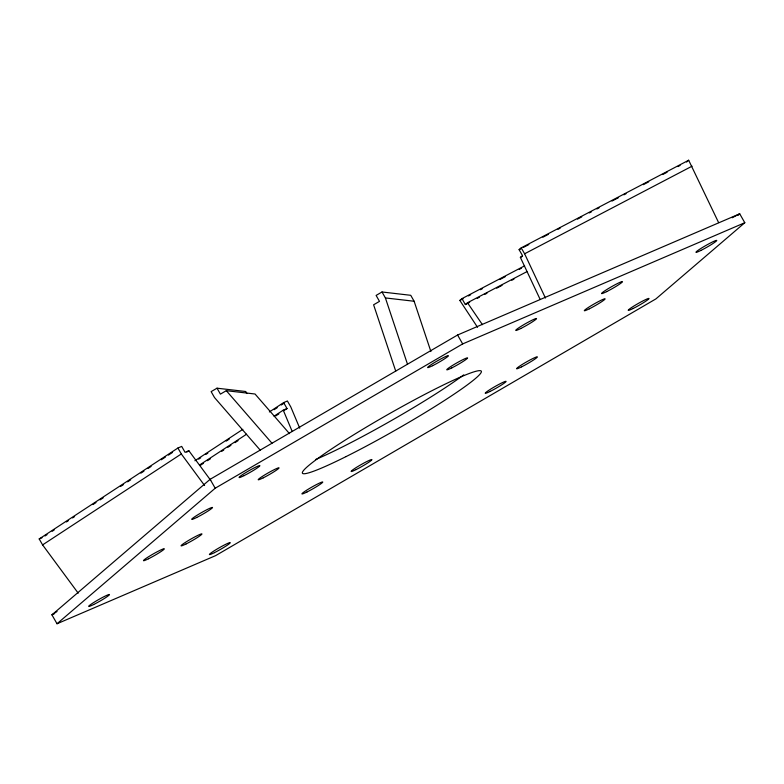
<?xml version="1.0" encoding="UTF-8"?>
<svg xmlns="http://www.w3.org/2000/svg" width="784" height="784" viewBox="0 0 784 784"><rect width="100%" height="100%" fill="white"/><g stroke="black" fill="none" stroke-linecap="round" stroke-linejoin="round"><path stroke-width="1.18" d="M210.112 479.318L51.94 614.852L57.026 623.76L215.6 555.64L655.904 298.9L744.8 222.725L739.714 213.807L457.582 335.013L210.112 479.318L215.198 488.226L57.026 623.76M477.534 327.3L459.845 300.439L461.962 298.626L524.623 265.845M540.156 299.439L520.38 257.407L522.497 255.594L519.106 249.655L521.223 247.842L688.675 160.24L718.605 222.587M461.962 298.626L465.353 304.564L467.47 302.751L526.887 271.666M686.559 162.053L688.675 160.24M737.92 215.355L739.714 213.807L732.158 217.766M78.214 593.174L42.591 544.89L39.2 538.941L177.919 448.027L181.692 446.4L185.083 452.339L188.856 450.722L210.671 480.288M45.011 535.982L47.06 534.649M52.156 531.307L54.194 529.974M66.434 521.948L68.473 520.605M72.559 517.94L74.598 516.597M92.953 504.563L96.011 502.564M100.097 499.888L103.155 497.879M120.491 486.511L123.558 484.512M127.635 481.837L130.693 479.828M140.895 473.144L143.952 471.135M148.029 468.46L151.096 466.46M161.298 459.767L165.375 457.101M168.433 455.092L172.509 452.417M42.591 544.89L181.31 453.965L177.919 448.027M186.817 452.054L188.856 450.722M194.893 460.767L242.834 429.348M269.353 411.963L283.632 402.604L287.405 400.987L290.795 406.925L299.733 428.191M198.666 459.15L200.714 457.817M205.81 454.465L207.848 453.132M226.213 441.098L229.271 439.089M274.145 409.679L277.213 407.67M281.289 404.995L284.347 402.996M199.606 464.99L246.529 434.238M274.067 416.186L283.249 410.169L287.022 408.552L283.632 402.604M200.322 465.373L203.379 463.373M207.466 460.698L210.524 458.689M221.745 451.339L223.783 449.996M227.86 447.321L230.927 445.322M235.004 442.646L238.062 440.637M275.801 415.902L278.859 413.893M283.965 410.551L287.022 408.552M57.036 611.51L51.94 614.852L54.155 613.901M246.882 393.49L245.755 391.51L217.021 388.188L211.131 391.618L214.522 397.566L260.19 450.114M430.896 351.536L414.128 301.252L410.738 295.303L382.004 291.981L376.114 295.421L379.495 301.36L373.605 304.8L395.714 371.087M289.492 433.65L255.035 394.009L226.302 390.687L220.412 394.127L217.021 388.188M215.198 488.226L462.668 343.921L744.8 222.725M519.106 249.655L521.272 248.528M523.428 247.391L528.837 244.569M542.881 237.219L548.281 234.396M558.002 229.31L560.158 228.173M577.445 219.138L581.767 216.874M589.333 212.915L591.489 211.788M596.898 208.965L599.054 207.829M612.02 201.047L618.498 197.656M623.897 194.834L626.063 193.707M643.35 184.661L648.75 181.829M662.794 174.489L667.115 172.225M677.915 166.571L680.081 165.444M545.429 298.028L524.614 253.781L692.066 166.179M520.38 257.407L522.546 256.28M459.845 300.439L463.089 298.743M468.489 295.921L470.645 294.784M480.367 289.698L482.532 288.571M499.82 279.525L505.219 276.703M519.263 269.353L521.419 268.226M465.353 304.564L469.675 302.31M477.231 298.351L479.396 297.224M484.796 294.392L486.952 293.265M496.684 288.179L502.083 285.347M511.805 280.26L513.961 279.133M39.2 538.941L42.032 537.726M382.004 291.981L385.395 297.93L414.128 301.252M226.302 390.687L271.979 443.234M181.31 453.965L204.575 485.502M467.47 302.751L482.444 324.674M521.223 247.842L524.614 253.781M457.582 335.013L462.668 343.921M283.249 410.169L292.187 431.435M385.395 297.93L407.494 364.217M463.716 374.87A102.969 8.614 -29.7 0 1 315.491 459.561M214.493 552.612A12.015 1.009 -29.7 0 0 230.28 542.704A12.015 1.009 -29.7 0 0 214.738 550.466A12.015 1.009 -29.7 0 0 214.493 552.612M306.975 491.989A12.015 1.009 -29.7 0 0 322.763 482.091A12.015 1.009 -29.7 0 0 307.21 489.853A12.015 1.009 -29.7 0 0 306.975 491.989M186.151 543.9A12.015 1.009 -29.7 0 0 201.949 533.992A12.015 1.009 -29.7 0 0 186.396 541.754A12.015 1.009 -29.7 0 0 186.151 543.9M93.678 604.513A12.015 1.009 -29.7 0 0 109.466 594.605A12.015 1.009 -29.7 0 0 93.923 602.377A12.015 1.009 -29.7 0 0 93.678 604.513M451.809 367.882A12.015 1.009 -29.7 0 0 467.597 357.984A12.015 1.009 -29.7 0 0 452.045 365.746A12.015 1.009 -29.7 0 0 451.809 367.882M432.65 365.667A12.015 1.009 -29.7 0 0 448.438 355.769A12.015 1.009 -29.7 0 0 432.895 363.531A12.015 1.009 -29.7 0 0 432.65 365.667M263.257 477.828A12.015 1.009 -29.7 0 0 279.045 467.93A12.015 1.009 -29.7 0 0 263.493 475.692A12.015 1.009 -29.7 0 0 263.257 477.828M244.098 475.614A12.015 1.009 -29.7 0 0 259.886 465.716A12.015 1.009 -29.7 0 0 244.343 473.477A12.015 1.009 -29.7 0 0 244.098 475.614M633.227 308.445A12.015 1.009 -29.7 0 0 649.025 298.547A12.015 1.009 -29.7 0 0 633.472 306.309A12.015 1.009 -29.7 0 0 633.227 308.445M521.595 366.843A12.015 1.009 -29.7 0 0 537.383 356.945A12.015 1.009 -29.7 0 0 521.84 364.707A12.015 1.009 -29.7 0 0 521.595 366.843M589.333 308.808A12.015 1.009 -29.7 0 0 605.121 298.9A12.015 1.009 -29.7 0 0 589.578 306.671A12.015 1.009 -29.7 0 0 589.333 308.808M700.965 250.4A12.015 1.009 -29.7 0 0 716.752 240.502A12.015 1.009 -29.7 0 0 701.21 248.263A12.015 1.009 -29.7 0 0 700.965 250.4M356.152 469.557A12.015 1.009 -29.7 0 0 371.939 459.659A12.015 1.009 -29.7 0 0 356.397 467.421A12.015 1.009 -29.7 0 0 356.152 469.557M346.058 456.592A102.969 8.614 -29.7 0 0 481.396 371.734A102.969 8.614 -29.7 0 0 348.135 438.266A102.969 8.614 -29.7 0 0 346.058 456.592M196.715 517.46A12.015 1.009 -29.7 0 0 212.513 507.562A12.015 1.009 -29.7 0 0 196.96 515.323A12.015 1.009 -29.7 0 0 196.715 517.46M148.539 558.747A12.015 1.009 -29.7 0 0 164.326 548.849A12.015 1.009 -29.7 0 0 148.774 556.611A12.015 1.009 -29.7 0 0 148.539 558.747M490.294 391.343A12.015 1.009 -29.7 0 0 506.082 381.445A12.015 1.009 -29.7 0 0 490.529 389.207A12.015 1.009 -29.7 0 0 490.294 391.343M520.733 328.525A12.015 1.009 -29.7 0 0 536.521 318.627A12.015 1.009 -29.7 0 0 520.978 326.389A12.015 1.009 -29.7 0 0 520.733 328.525M606.689 291.609A12.015 1.009 -29.7 0 0 622.476 281.701A12.015 1.009 -29.7 0 0 606.924 289.463A12.015 1.009 -29.7 0 0 606.689 291.609"/></g></svg>
